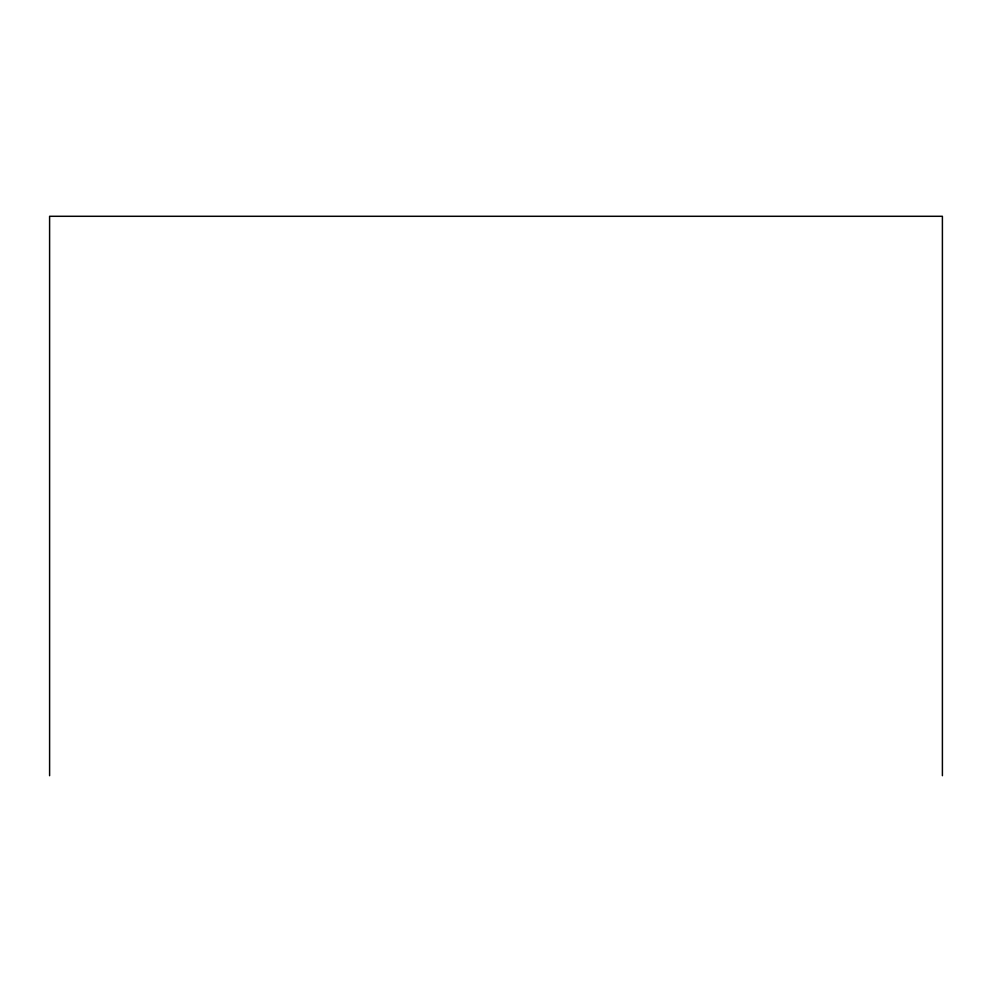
<?xml version="1.0" encoding="UTF-8"?>
<svg xmlns="http://www.w3.org/2000/svg" width="992" height="992" viewBox="0 0 992 992"><rect width="100%" height="100%" fill="white"/><g stroke="black" fill="none" stroke-linecap="round" stroke-linejoin="round"><path stroke-width="1.49" d="M942.4 775.707L942.4 216.293L49.6 216.293L49.6 775.707"/></g></svg>
